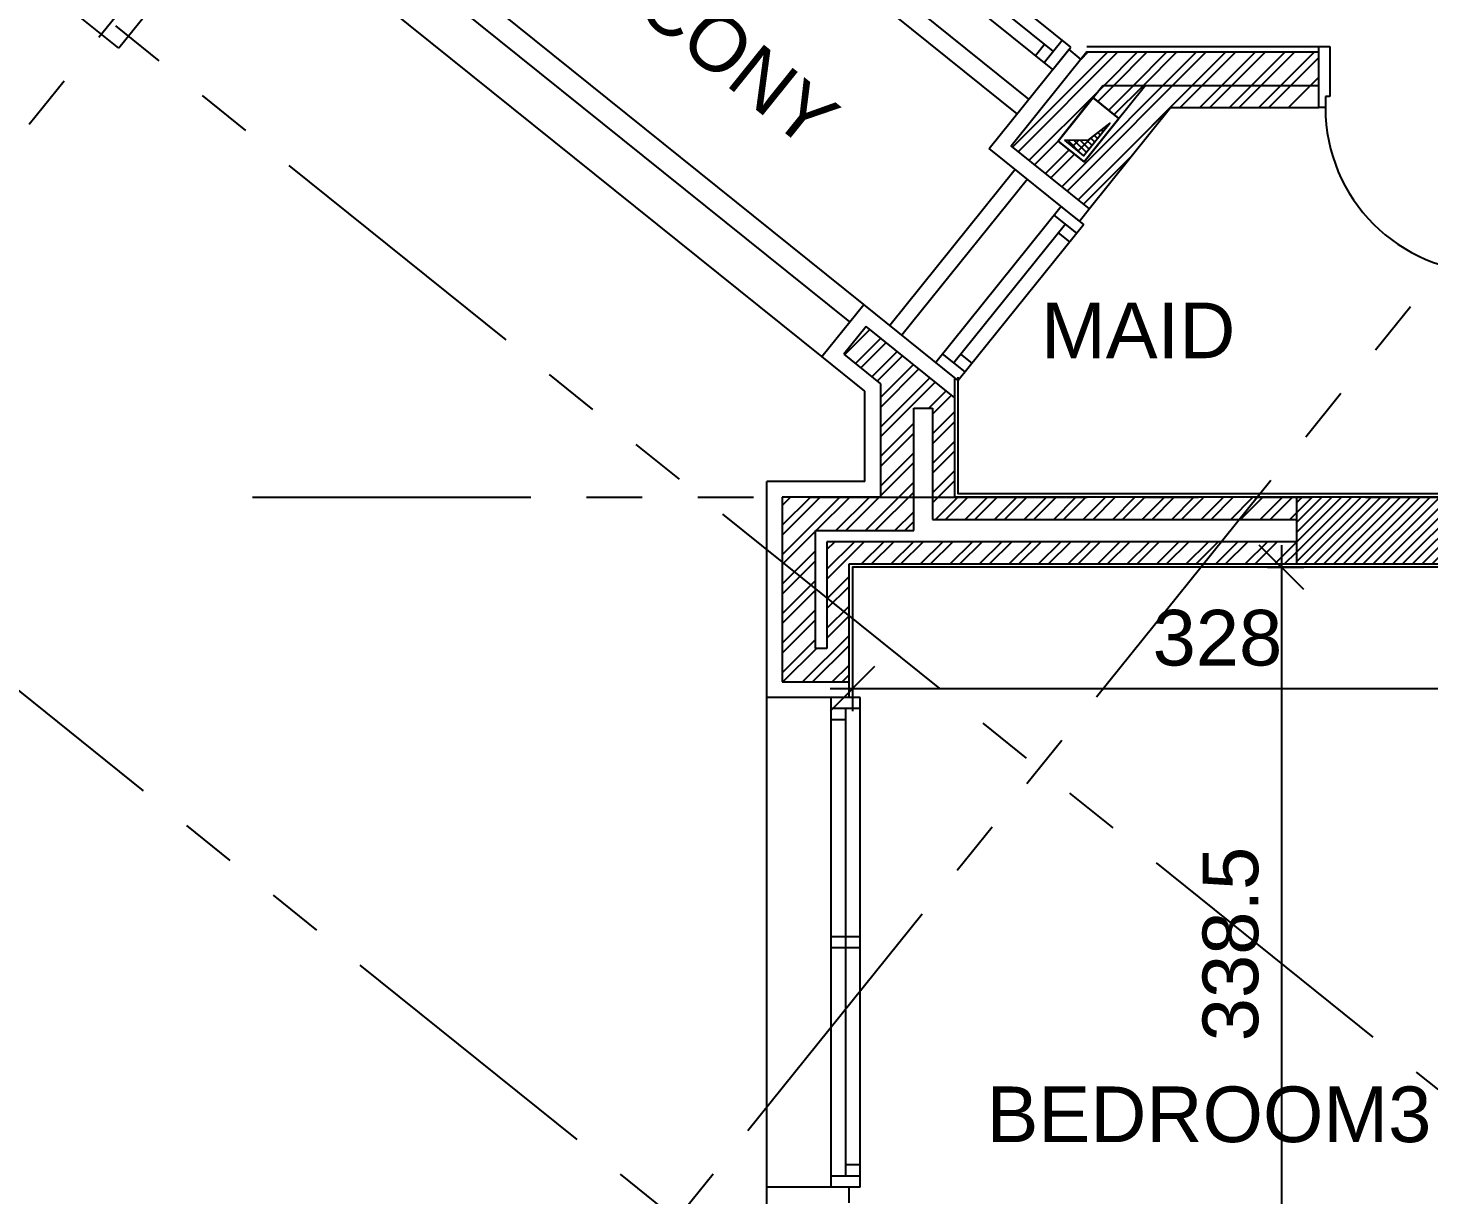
# Model space of a CAD drawing. Extents: x 83 to 143.2, y -2.6 to 70.8.
# Drawn here: x 114.97 to 121.26, y 28.6 to 33.85 of the extents above; entities that cross this region are included whole.
import ezdxf
from ezdxf.enums import TextEntityAlignment as Align

# ---------------------------------------------------------------- set-up
doc = ezdxf.new("R2010")
doc.units = 0
doc.header["$MEASUREMENT"] = 0
doc.header["$PDMODE"] = 3
doc.header["$PDSIZE"] = 0.3
doc.linetypes.add('AXIS_100$0$A-AXIS$0$PHANTOM', pattern=[2.5, 1.25, -0.25, 0.25, -0.25, 0.25, -0.25])
doc.layers.get('0').update_dxf_attribs({"linetype": 'CONTINUOUS'})
doc.layers.get('DEFPOINTS').update_dxf_attribs({"linetype": 'CONTINUOUS'})
for name, color, linetype in [('A-ALU', 9, 'CONTINUOUS'), ('A-BALUST', 1, 'CONTINUOUS'), ('a-dim', 3, 'CONTINUOUS'), ('A-HATCH-CONC', 8, 'CONTINUOUS'), ('A-HATCH-WALL', 8, 'CONTINUOUS'), ('A-NOMENCLATURE', 3, 'CONTINUOUS'), ('A-PLASTER', 8, 'CONTINUOUS'), ('A-PORTE', 1, 'CONTINUOUS'), ('A-PROJECTION', 9, 'CONTINUOUS'), ('a-revetement', 1, 'CONTINUOUS'), ('a-shaft', 251, 'CONTINUOUS'), ('A-WALL', 4, 'CONTINUOUS'), ('AXIS_100$0$A-AXIS-100', 10, 'AXIS_100$0$A-AXIS$0$PHANTOM'), ('S-7TH$0$A-SHAFT 7-8', 8, 'CONTINUOUS'), ('S-7TH$0$A-STR 7-8TH', 2, 'CONTINUOUS'), ('S-8TH$0$A-SHAFT 7-8', 8, 'CONTINUOUS'), ('S-8TH$0$A-STR 7-8TH', 2, 'CONTINUOUS')]:
    doc.layers.add(name, color=color, linetype=linetype)
doc.styles.add('A100-STEXT', font='ARIAL.TTF', dxfattribs={"height": 0.25})
doc.dimstyles.new('A100-DIM', dxfattribs={"dimtxt": 0.25, "dimasz": 0.2, "dimexe": 0.1, "dimexo": 0.3, "dimgap": 0.1, "dimtad": 1, "dimlfac": 100, "dimrnd": 0.5, "dimdsep": 46, "dimtxsty": 'A100-STEXT', "dimblk1": 'OBLIQUE', "dimblk2": 'OBLIQUE', "dimsah": 1, "dimcen": -0.05, "dimdle": 0.1, "dimclrd": 15, "dimclre": 15, "dimclrt": 256, "dimadec": 0, "dimazin": 0, "dimtfac": 0.28, "dimtix": 1, "dimtmove": 2, "dimatfit": 3, "dimldrblk": 'OBLIQUE', "dimfxl": 0, "dimtolj": 1, "dimarcsym": 0})
pattern_1 = [(45, (91.64942, -3e-10), (-0.06629126, 0.06629126), []), (45, (91.69362, -3e-10), (-0.06629126, 0.06629126), [])]

# ---------------------------------------------------------------- blocks, each defined once
blk = doc.blocks.new('A$C424D7636')
at = {"layer": 'A-ALU'}
for p, q in [((27.8454, 33.7238), (27.8862, 33.7744)), ((27.8844, 33.6924), (27.9659, 33.7937)), ((27.9234, 33.6611), (28.0048, 33.7624)), ((27.7551, 33.2125), (27.1911, 32.5112)), ((27.9616, 33.0465), (27.3976, 32.3451)), ((28.0629, 32.965), (27.9616, 33.0465)), ((28.0316, 32.926), (27.9303, 33.0075)), ((27.9809, 32.9668), (27.4796, 32.3434)), ((28.0629, 32.965), (27.4989, 32.2637)), ((28.0003, 32.8871), (27.9496, 32.9278)), ((27.5302, 32.3026), (27.4289, 32.3841)), ((27.5616, 32.3416), (27.5109, 32.3823)), ((27.4989, 32.2637), (27.3976, 32.3451)), ((26.9284, 28.64), (26.9284, 30.84)), ((27.0584, 30.84), (26.9284, 30.84)), ((27.0584, 30.79), (26.9284, 30.79)), ((26.9934, 28.69), (26.9934, 30.79)), ((27.0584, 28.64), (27.0584, 30.84)), ((26.9934, 30.74), (26.9284, 30.74)), ((27.0584, 29.765), (26.9284, 29.765)), ((27.0584, 29.715), (26.9284, 29.715)), ((27.0584, 28.74), (26.9934, 28.74)), ((27.0584, 28.69), (26.9284, 28.69)), ((27.0584, 28.64), (26.9284, 28.64))]:
    blk.add_line(p, q, dxfattribs=at)
for points in [[(28.0048, 33.7624), (25.4099, 35.8493)], [(27.9251, 33.7431), (25.4081, 35.7673)], [(27.9234, 33.6611), (25.3284, 35.748)], [(27.7636, 33.4624), (25.1686, 35.5493)]]:
    blk.add_lwpolyline(points, dxfattribs=at)
blk = doc.blocks.new('_OBLIQUE')
at = {"color": 0, "linetype": 'ByBlock'}
blk.add_line((-0.5, -0.5), (0.5, 0.5), dxfattribs=at)
blk = doc.blocks.new('*D129')
at = {"layer": 'a-dim', "color": 15, "lineweight": -2}
for p, q in [((120.6007, 31.525), (120.6007, 27.94)), ((120.5384, 31.425), (120.7007, 31.425)), ((120.5384, 28.04), (120.7007, 28.04))]:
    blk.add_line(p, q, dxfattribs=at)
at = {"layer": 'DEFPOINTS', "color": 0}
for p in [(120.2384, 31.425), (120.2384, 28.04), (120.6007, 28.04)]:
    blk.add_point(p, dxfattribs=at)
at = {"layer": 'a-dim', "color": 15, "lineweight": -2, "xscale": 0.2, "yscale": 0.2, "zscale": 0.2}
for p, rotation in [((120.6007, 31.425), 90), ((120.6007, 28.04), 270)]:
    blk.add_blockref('_OBLIQUE', p, dxfattribs=dict(at, rotation=rotation))
at = {"layer": 'a-dim', "insert": (120.3729, 29.7325), "char_height": 0.25, "attachment_point": 5, "rotation": 90, "style": 'A100-STEXT'}
blk.add_mtext('\\A1;338.5', dxfattribs=at)
blk = doc.blocks.new('*D130')
at = {"layer": 'a-dim', "color": 15, "lineweight": -2}
for p, q in [((118.6728, 31.125), (118.6728, 30.7791)), ((121.9528, 31.125), (121.9528, 30.7791)), ((122.0528, 30.8791), (118.5728, 30.8791))]:
    blk.add_line(p, q, dxfattribs=at)
at = {"layer": 'DEFPOINTS', "color": 0}
for p in [(118.6728, 31.425), (121.9528, 31.425), (118.6728, 30.8791)]:
    blk.add_point(p, dxfattribs=at)
at = {"layer": 'a-dim', "color": 15, "lineweight": -2, "xscale": 0.2, "yscale": 0.2, "zscale": 0.2, "rotation": 180}
blk.add_blockref('_OBLIQUE', (118.6728, 30.8791), dxfattribs=at)
at = {"layer": 'a-dim', "color": 15, "lineweight": -2, "xscale": 0.2, "yscale": 0.2, "zscale": 0.2}
blk.add_blockref('_OBLIQUE', (121.9528, 30.8791), dxfattribs=at)
at = {"layer": 'a-dim', "insert": (120.3128, 31.1068), "char_height": 0.25, "attachment_point": 5, "style": 'A100-STEXT'}
blk.add_mtext('\\A1;328', dxfattribs=at)

msp = doc.modelspace()

# ---------------------------------------------------------------- hatches: boundary and pattern name
at = {"layer": 'A-HATCH-CONC', "ltscale": 4}
h = msp.add_hatch(dxfattribs=at)
h.set_pattern_fill('ANSI31', color=256, scale=0.25, style=0)
h.set_pattern_definition([(45, (91.649424, -3e-10), (-0.022097087, 0.022097087), [])])
h.paths.add_polyline_path([(121.86779, 31.74), (120.66779, 31.74), (120.66779, 31.44), (121.86779, 31.44)])
at = {"layer": 'A-HATCH-WALL', "ltscale": 4}
h = msp.add_hatch(dxfattribs=at)
h.set_pattern_fill('ANSI32', color=256, scale=0.25, style=0)
h.set_pattern_definition(pattern_1)
h.paths.add_polyline_path([(119.99042, 33.59), (119.79793, 33.59), (119.75364, 33.53493), (119.87053, 33.44092)])
h = msp.add_hatch(dxfattribs=at)
h.set_pattern_fill('ANSI32', color=256, scale=0.25, style=0)
h.set_pattern_definition(pattern_1)
h.paths.add_polyline_path([(120.66779, 31.64), (120.66779, 31.74), (119.1333, 31.74), (119.1333, 32.18592), (118.73432, 32.50678), (118.63405, 32.3821), (118.7987, 32.24968), (118.7987, 31.74), (118.35779, 31.74), (118.35779, 30.91), (118.65779, 30.91), (118.65779, 31.44), (120.66779, 31.44), (120.66779, 31.54), (118.55779, 31.54), (118.55779, 31.06), (118.50779, 31.06), (118.50779, 31.59), (118.9487, 31.59), (118.9487, 32.14), (119.0333, 32.14), (119.0333, 31.64)])
at = {"layer": 'a-shaft'}
h = msp.add_hatch(dxfattribs=at)
h.set_pattern_fill('_USER,_O', color=256, scale=0.02, angle=315, pattern_type=0)
h.set_pattern_definition([(315, (-338284.897307, -23743.371716), (0.0141421356237, 0.0141421356237), [])])
h.paths.add_polyline_path([(119.82878, 33.42092), (119.72921, 33.34297), (119.62509, 33.34316), (119.71081, 33.27422)])

# ---------------------------------------------------------------- linework, layer by layer
at = {"layer": 'A-ALU'}
msp.add_line((119.4591, 33.16867), (118.89508, 32.46733), dxfattribs=at)
msp.add_lwpolyline([(119.46626, 33.52863), (116.8713, 35.61551)], dxfattribs=at)
at = {"layer": 'A-BALUST'}
for p, q in [((118.72364, 32.6052), (116.12867, 34.69207)), ((119.28766, 33.30654), (119.64487, 33.75072)), ((119.64487, 33.75072), (119.69942, 33.70686)), ((119.69288, 32.98066), (119.28766, 33.30654))]:
    msp.add_line(p, q, dxfattribs=at)
at = {"layer": 'A-BALUST', "ltscale": 4}
msp.add_line((119.69288, 32.98066), (119.73675, 33.03521), dxfattribs=at)
at = {"layer": 'A-BALUST'}
msp.add_lwpolyline([(118.66097, 32.52727), (116.066, 34.61415)], dxfattribs=at)
at = {"layer": 'A-HATCH-WALL', "ltscale": 4}
for p, q in [((119.39278, 33.31183), (119.82096, 33.74)), ((119.41728, 33.29213), (119.86515, 33.74)), ((119.61324, 33.13453), (120.21871, 33.74)), ((119.63774, 33.11484), (120.2629, 33.74)), ((119.68673, 33.07544), (120.35129, 33.74)), ((119.69939, 33.70682), (119.73257, 33.74)), ((119.80354, 33.59), (119.95354, 33.74)), ((119.84774, 33.59), (119.99774, 33.74)), ((119.93612, 33.59), (120.08612, 33.74)), ((119.98032, 33.59), (120.13032, 33.74)), ((120.14548, 33.49), (120.39548, 33.74)), ((120.23387, 33.49), (120.48387, 33.74)), ((120.27807, 33.49), (120.52807, 33.74)), ((120.36645, 33.49), (120.61645, 33.74)), ((120.41065, 33.49), (120.66065, 33.74)), ((120.49904, 33.49), (120.74904, 33.74)), ((120.54323, 33.49), (120.76779, 33.71456)), ((120.63162, 33.49), (120.76779, 33.62617)), ((119.46627, 33.25273), (119.77489, 33.56135)), ((119.68673, 33.07544), (120.10741, 33.49612)), ((119.49076, 33.23303), (119.59745, 33.33972)), ((119.53976, 33.19363), (119.64644, 33.30032)), ((119.66067, 33.31455), (119.68917, 33.34305)), ((119.68516, 33.29485), (119.74799, 33.35767)), ((119.56425, 33.17393), (119.67094, 33.28062)), ((119.71122, 33.05574), (119.92589, 33.27041))]:
    msp.add_line(p, q, dxfattribs=at)
at = {"layer": 'A-PLASTER'}
msp.add_line((119.72607, 33.765), (120.76779, 33.765), dxfattribs=at)
for points in [[(121.75279, 32.69), (121.75279, 31.755), (119.1483, 31.755), (119.1483, 32.27956)], [(122.78279, 29.225), (121.95279, 29.225), (121.95279, 31.425), (118.67279, 31.425), (118.67279, 30.84)]]:
    msp.add_lwpolyline(points, dxfattribs=at)
at = {"layer": 'A-PORTE'}
for p, q in [((120.76779, 33.49), (120.76779, 33.765)), ((120.76779, 33.765), (120.81779, 33.765)), ((120.81779, 33.765), (120.81779, 33.54)), ((120.79779, 33.49), (120.76779, 33.49)), ((120.81779, 33.54), (120.79779, 33.54)), ((120.79779, 33.54), (120.79779, 33.49))]:
    msp.add_line(p, q, dxfattribs=at)
msp.add_arc((121.53779, 33.49), 0.74, 180, 270, dxfattribs=at)
at = {"layer": 'A-PROJECTION'}
msp.add_line((118.28779, 28.64), (118.28779, 30.84), dxfattribs=at)
msp.add_line((118.28779, 28.64), (118.28779, 30.84), dxfattribs=at)
msp.add_lwpolyline([(118.53563, 32.37142), (115.94066, 34.45829)], dxfattribs=at)
at = {"layer": 'a-revetement'}
for p, q in [((117.0499, 35.8376), (115.37664, 33.75695)), ((115.37664, 33.75695), (115.01039, 34.0515)), ((115.37664, 33.75695), (115.01039, 34.0515)), ((118.53563, 32.37142), (118.72364, 32.6052)), ((119.1333, 32.27575), (118.72364, 32.6052)), ((118.7287, 32.21615), (118.53563, 32.37142)), ((119.1333, 32.18592), (119.1333, 32.27575)), ((118.7287, 31.81), (118.7287, 32.21615)), ((118.7287, 31.81), (118.28779, 31.81)), ((118.28779, 30.84), (118.28779, 31.81)), ((118.65779, 30.84), (118.65779, 30.91)), ((118.65779, 30.84), (118.28779, 30.84)), ((118.65779, 28.64), (118.28779, 28.64)), ((118.28779, 27.07), (118.28779, 28.64)), ((118.65779, 28.57), (118.65779, 28.64))]:
    msp.add_line(p, q, dxfattribs=at)
at = {"layer": 'a-shaft'}
msp.add_lwpolyline([(119.62509, 33.34316), (119.71081, 33.27422), (119.82878, 33.42092), (119.72921, 33.34297), (119.62509, 33.34316)], dxfattribs=at)
at = {"layer": 'A-WALL'}
for p, q in [((119.72607, 33.74), (120.76779, 33.74)), ((120.76779, 33.505), (120.76779, 33.74)), ((120.76779, 33.49), (120.76779, 33.74)), ((119.99042, 33.59), (120.76779, 33.59)), ((118.73432, 32.50678), (118.63405, 32.3821)), ((119.1333, 32.18592), (118.73432, 32.50678)), ((118.63405, 32.3821), (118.7987, 32.24968)), ((118.7987, 32.24968), (118.7987, 31.74)), ((119.1333, 31.74), (119.1333, 32.18592)), ((118.9487, 31.59), (118.9487, 32.14)), ((118.9487, 32.14), (119.0333, 32.14)), ((119.0333, 32.14), (119.0333, 31.64)), ((118.7987, 31.74), (118.35779, 31.74)), ((118.35779, 31.74), (118.35779, 30.91)), ((120.66779, 31.74), (119.1333, 31.74)), ((119.0333, 31.64), (120.66779, 31.64)), ((118.50779, 31.06), (118.50779, 31.59)), ((118.50779, 31.59), (118.9487, 31.59)), ((120.66779, 31.54), (118.55779, 31.54)), ((118.55779, 31.54), (118.55779, 31.06)), ((118.65779, 30.91), (118.65779, 31.44)), ((118.65779, 31.44), (120.66779, 31.44)), ((118.55779, 31.06), (118.50779, 31.06)), ((118.35779, 30.91), (118.65779, 30.91))]:
    msp.add_line(p, q, dxfattribs=at)
msp.add_lwpolyline([(119.72607, 33.74), (119.38607, 33.31722), (119.73675, 33.03521), (120.10249, 33.49), (120.76779, 33.49)], dxfattribs=at)
msp.add_lwpolyline([(119.75364, 33.53493), (119.59697, 33.34011), (119.71386, 33.24611), (119.87053, 33.44092)], close=True, dxfattribs=at)
at = {"layer": 'AXIS_100$0$A-AXIS-100'}
for p, q in [((112.46761, 30.29922), (133.91901, 56.97339)), ((124.90948, 26.18046), (89.12018, 54.96227)), ((116.6367, 26.94644), (138.0881, 53.6206)), ((123.28009, 24.15436), (87.49078, 52.93617)), ((115.97779, 31.74), (136.85877, 31.74))]:
    msp.add_line(p, q, dxfattribs=at)
at = {"layer": 'S-7TH$0$A-SHAFT 7-8'}
msp.add_lwpolyline([(119.79793, 33.59), (119.99042, 33.59), (119.71386, 33.24611), (119.59697, 33.34011)], close=True, dxfattribs=at)
at = {"layer": 'S-7TH$0$A-STR 7-8TH'}
msp.add_lwpolyline([(120.66779, 31.44), (121.86779, 31.44), (121.86779, 31.74), (120.66779, 31.74)], close=True, dxfattribs=at)
at = {"layer": 'S-8TH$0$A-SHAFT 7-8'}
msp.add_lwpolyline([(119.75364, 33.53493), (119.87053, 33.44092), (119.71386, 33.24611), (119.59697, 33.34011)], close=True, dxfattribs=at)
at = {"layer": 'S-8TH$0$A-STR 7-8TH'}
msp.add_lwpolyline([(120.66779, 31.44), (121.86779, 31.44), (121.86779, 31.74), (120.66779, 31.74)], close=True, dxfattribs=at)

# ---------------------------------------------------------------- block references
at = {"layer": 'A-ALU'}
msp.add_blockref('A$C424D7636', (91.64942, 0), dxfattribs=at)

# ---------------------------------------------------------------- texts
at = {"layer": 'A-NOMENCLATURE', "style": 'A100-STEXT'}
msp.add_text('BALCONY', height=0.25, rotation=321.19, dxfattribs=at).set_placement((117.90231, 33.91226), align=Align.MIDDLE)
for s, p in [('MAID', (119.95682, 32.48938)), ('BEDROOM3', (120.27487, 28.96748))]:
    msp.add_text(s, height=0.25, dxfattribs=at).set_placement(p, align=Align.MIDDLE)

# ---------------------------------------------------------------- dimensions: what is measured, and where the dimension line sits
at = {"layer": 'a-dim'}
for p1, p2, distance, picture, middle in [((120.23837, 31.425), (120.23837, 28.04), 0.3623, '*D129', (120.37294, 29.7325)), ((121.95279, 31.425), (118.67279, 31.425), 0.54589, '*D130', (120.31279, 31.10684))]:
    dim = msp.add_aligned_dim(p1=p1, p2=p2, distance=distance, dimstyle='A100-DIM', dxfattribs=at)
    dim.commit()
    dim.dimension.update_dxf_attribs({"geometry": picture, "text_midpoint": middle})

doc.saveas('drawing.dxf')
